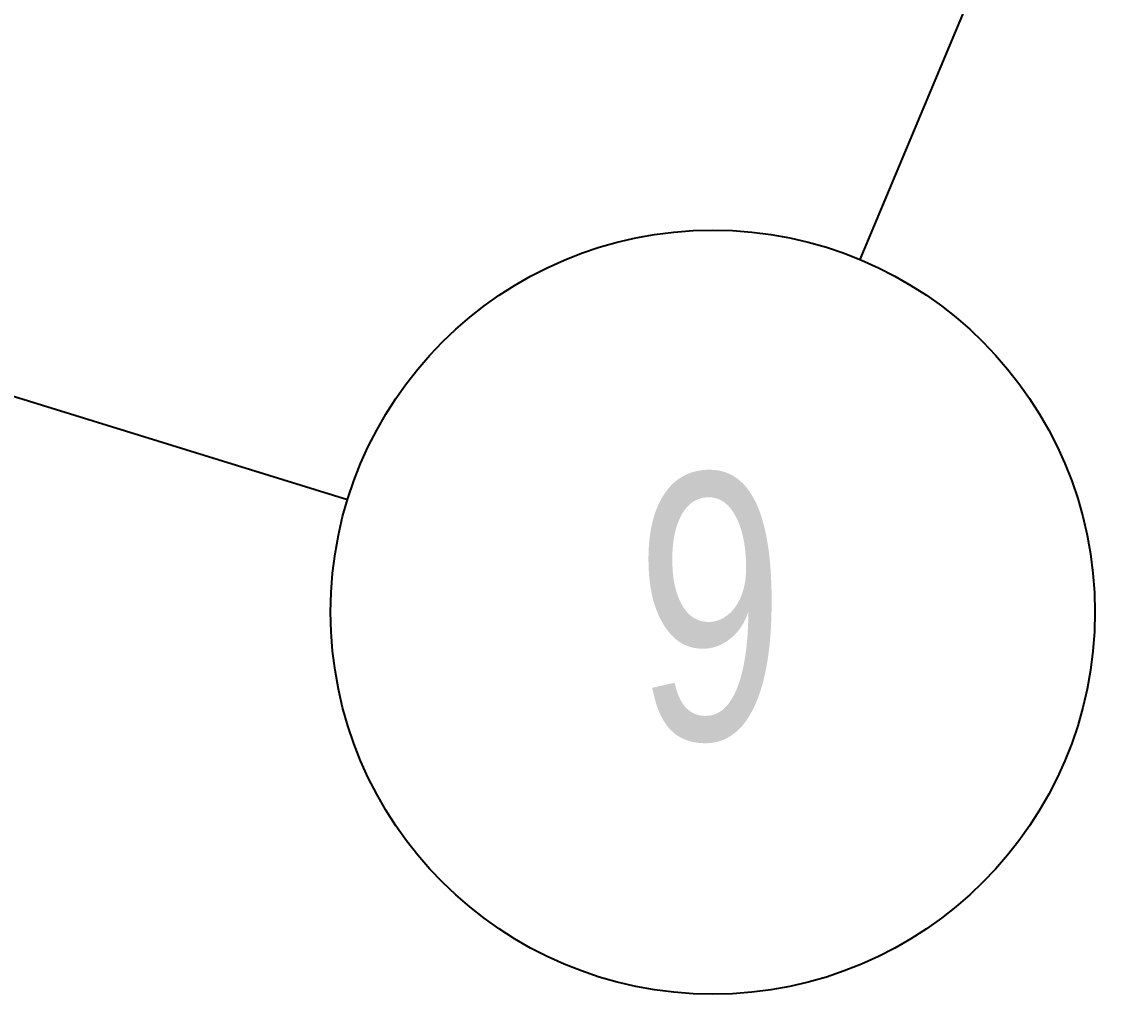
# Model space of a CAD drawing. Header units: millimetres. Extents: x -56 to 279, y 0 to 216.
# Drawn here: x 67.56 to 81.94, y 69.62 to 82.43 of the extents above; entities that cross this region are included whole.
import ezdxf

# ---------------------------------------------------------------- set-up
doc = ezdxf.new("R2010")
doc.units = ezdxf.units.MM
doc.layers.add('TITLE_BLOCK_BORDER', color=7, linetype='Continuous')
doc.styles.add('SLDTEXTSTYLE0', font='TXT', dxfattribs={"width": 0.75})
doc.dimstyles.new('SLDDIMSTYLE0', dxfattribs={"dimtxt": 0.18, "dimasz": 3.302, "dimexe": 0, "dimexo": 0.0625, "dimgap": 0, "dimtad": 0, "dimtih": 1, "dimtoh": 1, "dimdec": 0, "dimrnd": 1e-09, "dimzin": 0, "dimdsep": 46, "dimtxsty": 'Standard', "dimsah": 1, "dimcen": 0.09, "dimadec": 0, "dimazin": 0, "dimtfac": 3.302, "dimtdec": 0, "dimtofl": 0, "dimtmove": 0, "dimatfit": 3, "dimfxl": 1, "dimfrac": 2, "dimtolj": 1, "dimtzin": 0, "dimarcsym": 0})

# ---------------------------------------------------------------- blocks, each defined once
blk = doc.blocks.new('SW_NOTE_50')
at = {"layer": 'TITLE_BLOCK_BORDER', "color": 0}
blk.add_circle((-1.938, -4.642), 5.031, dxfattribs=at)
at = {"layer": 'TITLE_BLOCK_BORDER', "color": 0, "insert": (-1.973, -2.819), "char_height": 3.5, "attachment_point": 2, "style": 'SLDTEXTSTYLE0'}
blk.add_mtext('9', dxfattribs=at)

msp = doc.modelspace()

# ---------------------------------------------------------------- block references
at = {"layer": 'TITLE_BLOCK_BORDER'}
msp.add_blockref('SW_NOTE_50', (78.597, 79.295), dxfattribs=at)

# ---------------------------------------------------------------- leaders
for points in [[(84.322, 93.007), (78.597, 79.295)], [(62.317, 79.08), (71.852, 76.137)]]:
    msp.add_leader(points, dimstyle='SLDDIMSTYLE0', dxfattribs=at)

doc.saveas('drawing.dxf')
